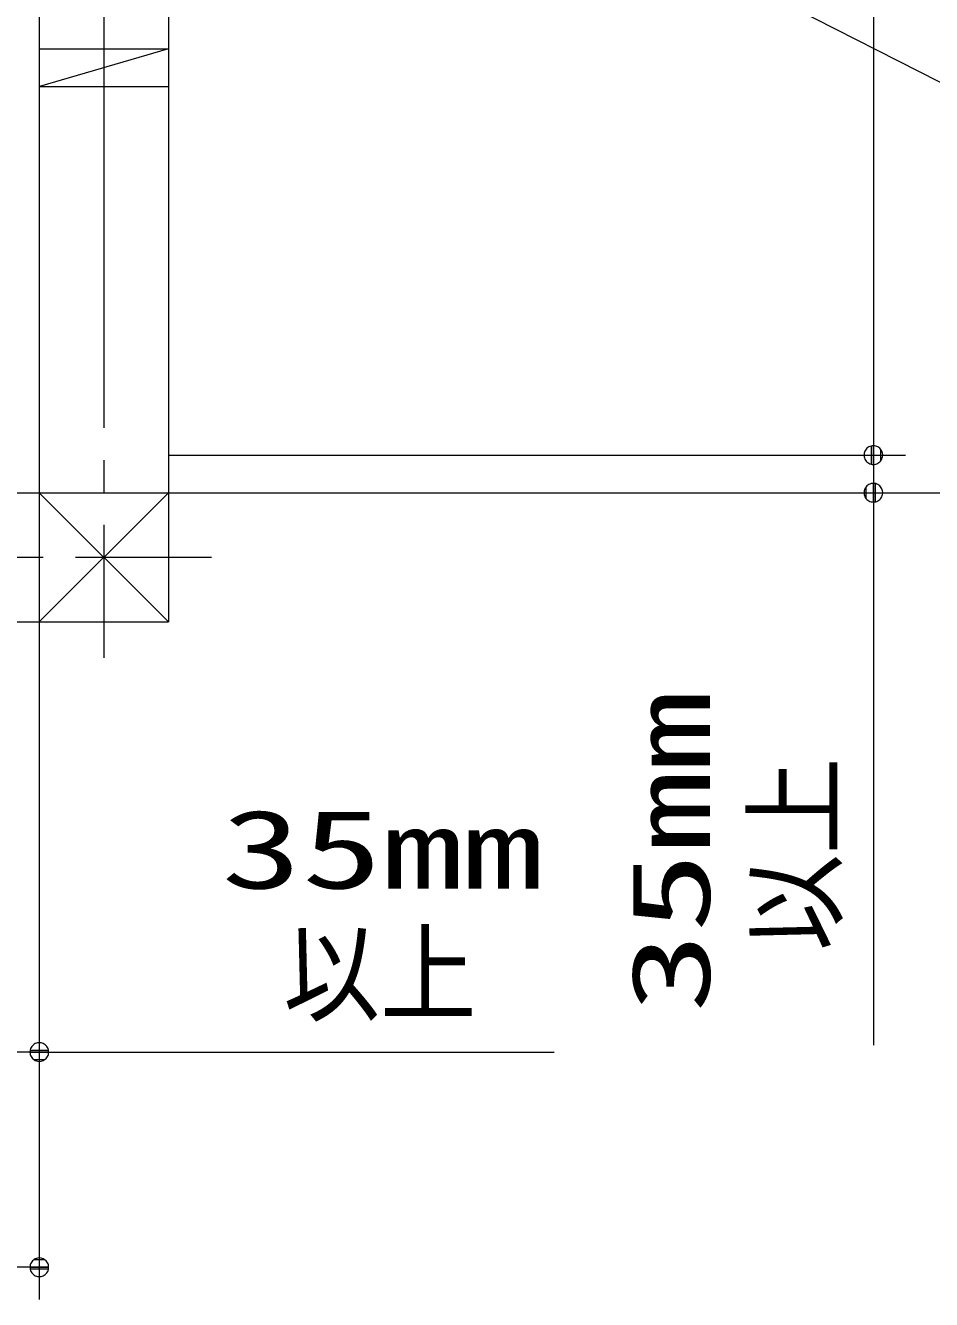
# Model space of a CAD drawing. Units: millimetres on the paper, scale 1:2. Extents: x -305 to 305, y -152 to 152.
# Drawn here: x -188.73 to -160.65, y 32.23 to 71.7 of the extents above; entities that cross this region are included whole.
import ezdxf
from ezdxf.enums import TextEntityAlignment as Align

# ---------------------------------------------------------------- set-up
doc = ezdxf.new("R2010")
doc.units = ezdxf.units.MM
doc.linetypes.add('LONG_CHAIN', pattern=[21, 18, -1, 1, -1])
doc.layers.add('0-1_S1', color=7, linetype='Continuous', lineweight=9)
doc.layers.add('0-3_0', color=7, linetype='Continuous', lineweight=9)
doc.styles.add('ＭＳ ゴシック', font='')
doc.styles.get('ＭＳ ゴシック').set_extended_font_data('MS Gothic')

# ---------------------------------------------------------------- blocks, each defined once
blk = doc.blocks.new('_DOTSMALL')
at = {"layer": '0-3_0'}
for p, q in [((0.0746, 0.1), (-0.0746, 0.1)), ((0.1223, -0.0248), (-0.1223, -0.0248))]:
    blk.add_line(p, q, dxfattribs=at)
for points in [[(0.125, 0), (0.124, 0.0157), (0.1211, 0.0311), (0.1162, 0.046), (0.1095, 0.0602), (0.1011, 0.0735), (0.0911, 0.0856), (0.0797, 0.0963), (0.067, 0.1055), (0.0532, 0.1131), (0.0386, 0.1189), (0.0234, 0.1228), (0.0078, 0.1248), (-0.0078, 0.1248), (-0.0234, 0.1228), (-0.0386, 0.1189), (-0.0532, 0.1131), (-0.067, 0.1055), (-0.0797, 0.0963), (-0.0911, 0.0856), (-0.1011, 0.0735), (-0.1095, 0.0602), (-0.1162, 0.046), (-0.1211, 0.0311), (-0.124, 0.0157), (-0.125, 0), (0, 0)], [(-0.125, 0), (-0.124, -0.0157), (-0.1211, -0.0311), (-0.1162, -0.046), (-0.1095, -0.0602), (-0.1011, -0.0735), (-0.0911, -0.0856), (-0.0797, -0.0963), (-0.067, -0.1055), (-0.0532, -0.1131), (-0.0386, -0.1189), (-0.0234, -0.1228), (-0.0078, -0.1248), (0.0078, -0.1248), (0.0234, -0.1228), (0.0386, -0.1189), (0.0532, -0.1131), (0.067, -0.1055), (0.0797, -0.0963), (0.0911, -0.0856), (0.1011, -0.0735), (0.1095, -0.0602), (0.1162, -0.046), (0.1211, -0.0311), (0.124, -0.0157), (0.125, 0), (0, 0)]]:
    blk.add_lwpolyline(points, close=True, dxfattribs=at)

msp = doc.modelspace()

# ---------------------------------------------------------------- linework, layer by layer
at = {"layer": '0-1_S1', "linetype": 'LONG_CHAIN'}
for p, q in [((-186.297, 119.231), (-186.297, 52.107)), ((-250.173, 55.227), (-182.964, 55.227))]:
    msp.add_line(p, q, dxfattribs=at)
at = {"layer": '0-1_S1'}
for p, q in [((-188.297, 117.893), (-188.297, 53.226)), ((-184.297, 117.893), (-184.297, 53.226)), ((-162.449, 111.726), (-162.449, 58.392)), ((-184.809, 82.407), (-142.062, 60.593)), ((-188.297, 70.977), (-184.297, 70.977)), ((-184.296, 70.977), (-188.296, 69.81)), ((-188.297, 69.81), (-184.297, 69.81)), ((-184.297, 58.392), (-161.449, 58.392)), ((-184.297, 58.392), (-161.449, 58.392)), ((-162.449, 58.392), (-162.449, 57.226)), ((-248.964, 57.227), (-184.297, 57.226)), ((-188.297, 53.226), (-184.297, 57.226)), ((-188.297, 57.226), (-184.297, 53.226)), ((-184.297, 57.226), (-154.782, 57.226)), ((-184.297, 57.226), (-161.449, 57.226)), ((-162.449, 57.226), (-162.449, 40.107)), ((-248.964, 53.227), (-184.297, 53.226)), ((-188.297, 53.226), (-188.297, 32.226)), ((-188.297, 53.226), (-188.297, 38.893)), ((-188.297, 39.893), (-189.464, 39.893)), ((-188.297, 39.893), (-172.344, 39.893)), ((-188.297, 33.226), (-244.964, 33.226))]:
    msp.add_line(p, q, dxfattribs=at)

# ---------------------------------------------------------------- block references
at = {"layer": '0-1_S1', "xscale": 2.32, "yscale": 2.32}
for p, rotation in [((-162.449, 58.392), 270), ((-162.449, 58.392), 270), ((-162.449, 57.226), 90), ((-188.297, 39.893), 180)]:
    msp.add_blockref('_DOTSMALL', p, dxfattribs=dict(at, rotation=rotation))
msp.add_blockref('_DOTSMALL', (-188.297, 33.226), dxfattribs=at)

# ---------------------------------------------------------------- texts
at = {"layer": '0-1_S1', "style": 'ＭＳ ゴシック'}
for s, width, p in [('35mm', 1.5, (-166.784, 41.107)), ('以上', 0.9, (-162.936, 43.027))]:
    msp.add_text(s, height=2.441, rotation=90, dxfattribs=dict(at, width=width)).set_placement(p, align=Align.BOTTOM_LEFT)
for s, width, p in [('35mm', 1.5, (-182.657, 44.228)), ('以上', 0.9, (-180.737, 40.381))]:
    msp.add_text(s, height=2.441, dxfattribs=dict(at, width=width)).set_placement(p, align=Align.BOTTOM_LEFT)

doc.saveas('drawing.dxf')
